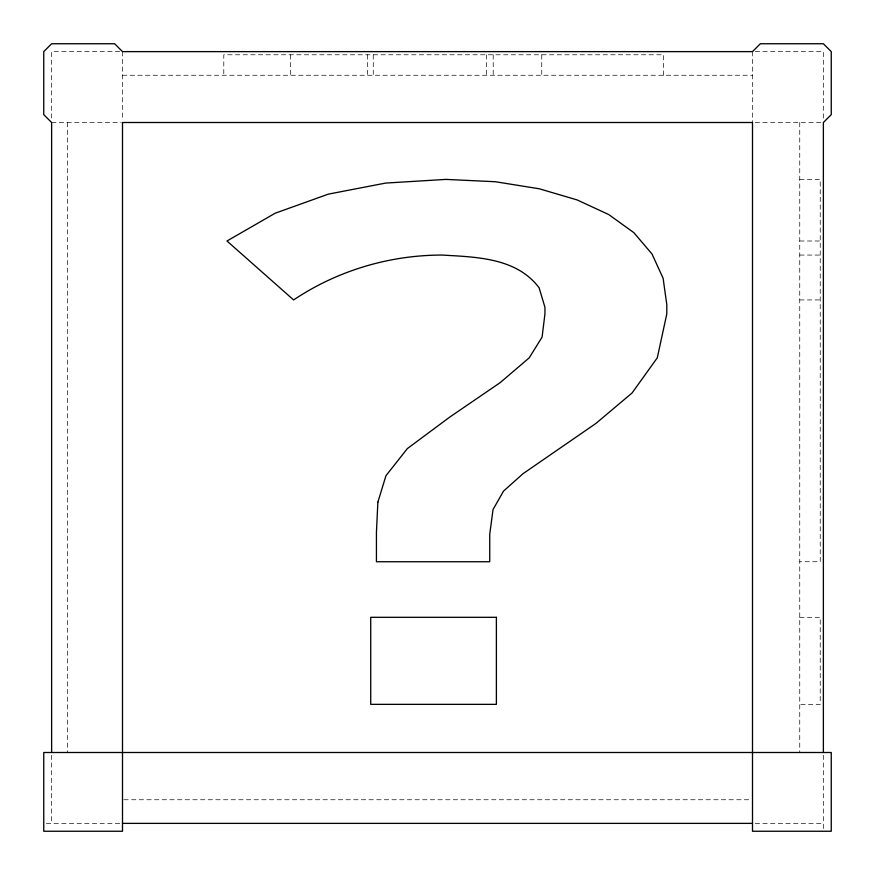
<?xml version="1.0" encoding="UTF-8"?>
<svg xmlns="http://www.w3.org/2000/svg" width="875" height="875" viewBox="0 0 875 875"><rect width="100%" height="100%" fill="white"/><g stroke="black" fill="none" stroke-linecap="round" stroke-linejoin="round"><path stroke-width="0.66" stroke-dasharray="4.38 3.28" d="M119.777 51.625L51.625 51.625L51.625 119.777M755.223 51.625L823.375 51.625L823.375 119.777M122.5 75.25L752.5 75.25M51.625 122.5L121.155 122.5M755.202 122.5L822.008 122.5M799.75 179.397L820.225 179.397L820.225 561.739L799.75 561.739M799.75 240.997L820.225 240.997M799.75 255.062L820.225 255.062M799.75 299.928L820.225 299.928M799.75 617.312L820.225 617.312L820.225 704.353L799.75 704.353M123.867 799.75L751.133 799.75M46.375 823.375L119.777 823.375M755.223 823.375L823.375 823.375M823.375 755.223L823.375 829.938M799.75 122.5L799.75 752.5M752.5 51.625L752.5 122.5M663.611 75.25L663.611 54.775L223.792 54.775L223.792 75.25M541.756 54.775L541.756 75.25M493.205 54.775L493.205 75.25M486.544 54.775L486.544 75.25M373.253 54.775L373.253 75.25M367.544 54.775L367.544 75.25M290.423 54.775L290.423 75.25M122.5 51.625L122.5 119.798M67.375 122.5L67.375 752.5M51.625 755.223L51.625 823.375"/><path stroke-width="1.31" d="M122.5 823.375L752.5 823.375M823.375 752.5L823.375 122.5L831.25 114.625L831.25 51.625L823.375 43.75L760.375 43.75L752.5 51.625L122.5 51.625L114.625 43.75L51.625 43.75L43.75 51.625L43.75 114.625L51.625 122.5L51.625 752.5M377.869 502.141L376.436 532.273L376.436 561.739L489.727 561.739L489.727 534.286L493.052 509.502L503.53 491.094L523.042 473.681L595.875 423.467L632.056 392.995L657.278 357.842L666.794 313.983L666.794 304.609L663.108 278.25L652.039 254.056L633.839 232.63L608.727 214.55L577.073 199.905L539.23 188.77L495.436 181.737L445.933 179.397L385.602 183.083L328.366 194.13L275.166 213.216L226.975 240.997L293.617 299.928C337.411 270.583 389.452 255.084 442.127 255.062C476.361 257.097 516.447 257.655 539.109 287.788L544.939 307.289L544.939 313.983L542.084 337.083L529.233 357.842L500.194 382.616L449.739 417.102L407.378 448.569L385.962 475.694L377.869 502.141M752.5 122.5L122.5 122.5L122.5 831.25L43.75 831.25L43.75 752.5L831.25 752.5L831.25 831.25L752.5 831.25L752.5 122.5M496.387 617.312L370.727 617.312L370.727 704.353L496.387 704.353L496.387 617.312"/></g></svg>
